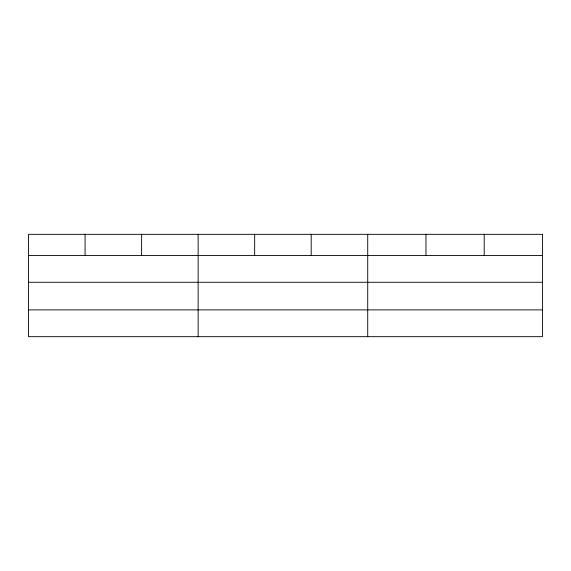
<?xml version="1.0" encoding="UTF-8"?>
<svg xmlns="http://www.w3.org/2000/svg" width="571" height="571" viewBox="0 0 571 571"><rect width="100%" height="100%" fill="white"/><g stroke="black" fill="none" stroke-linecap="round" stroke-linejoin="round"><path stroke-width="0.86" d="M28.55 255.487L542.45 255.487M28.55 282.274L542.45 282.274M28.55 309.882L542.45 309.882M484.208 234.324L484.208 255.487M425.966 234.324L425.966 255.487M367.724 234.324L367.724 336.676M311.195 234.324L311.195 255.487M254.666 234.324L254.666 255.487M198.137 234.324L198.137 336.676M141.608 234.324L141.608 255.487M85.079 234.324L85.079 255.487M542.45 234.324L28.55 234.324L28.55 336.676L542.45 336.676L542.45 234.324"/></g></svg>
